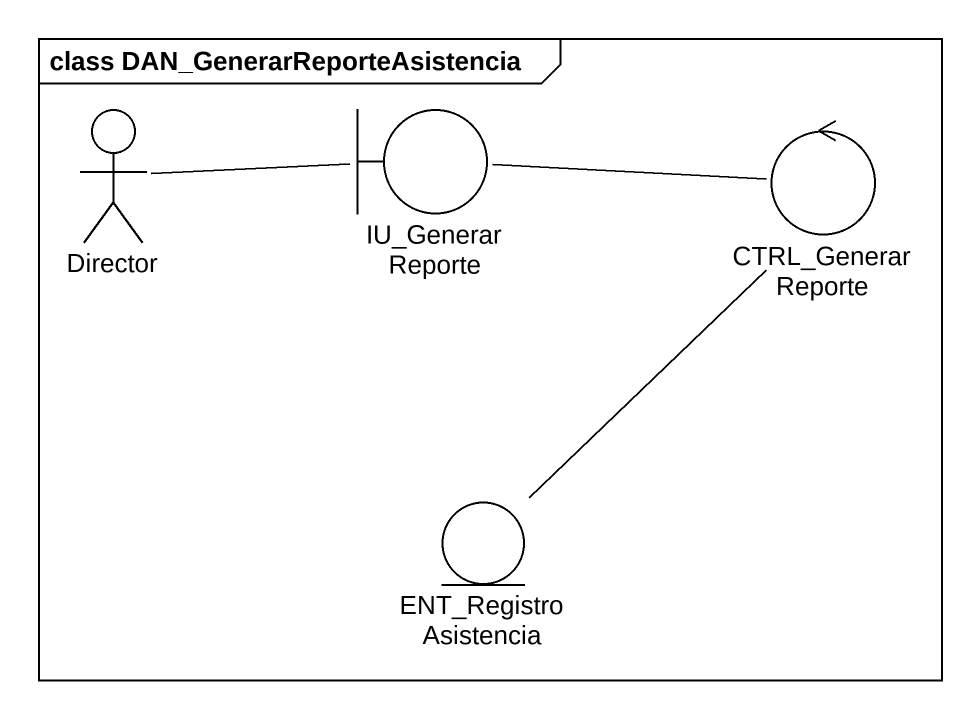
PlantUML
@startuml
mainframe class DAN_GenerarReporteAsistencia
actor Director
boundary IU_GenerarReporte
control CTRL_GenerarReporte
entity ENT_RegistroAsistencia
Director -right- IU_GenerarReporte
IU_GenerarReporte -right- CTRL_GenerarReporte
ENT_RegistroAsistencia -up- CTRL_GenerarReporte
@enduml
